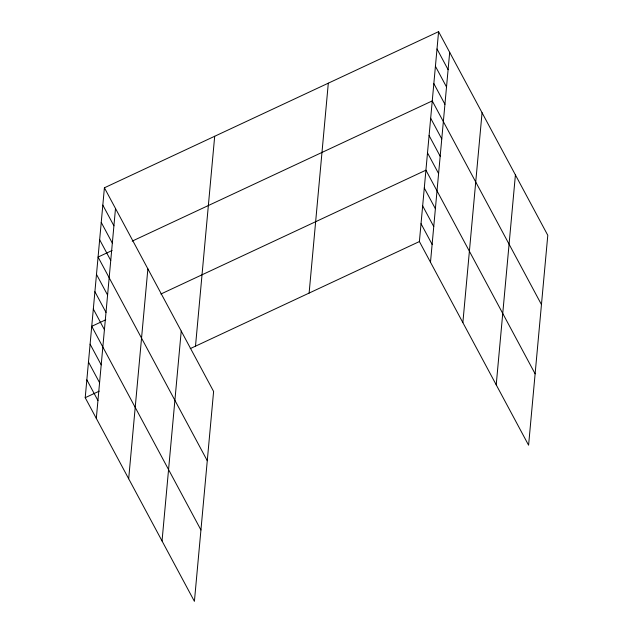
<?xml version="1.0" encoding="UTF-8"?>
<svg xmlns="http://www.w3.org/2000/svg" width="633" height="633" viewBox="0 0 633 633"><rect width="100%" height="100%" fill="white"/><g stroke="black" fill="none" stroke-linecap="round" stroke-linejoin="round"><path stroke-width="0.95" d="M104.405 187.795L213.606 391.447L194.41 601.35L85.21 397.698L104.405 187.795L438.59 31.65L547.79 235.302L528.595 445.205L419.394 241.553L438.59 31.65M96.311 418.389L115.499 208.486M128.681 478.77L147.877 268.867M162.04 540.97L181.228 331.075M195.494 346.172L214.69 136.269M309.118 293.079L328.313 83.176M430.487 262.244L449.683 52.341M462.865 322.624L482.061 112.721M496.217 384.824L515.412 174.922M112.073 250.518L98.075 257.061L207.268 460.713M132.21 241.118L432.252 100.916L541.452 304.568M105.743 319.792L91.738 326.327L200.938 529.987M160.885 294.021L425.922 170.182L535.122 373.834M85.21 397.698L99.215 391.154M190.24 348.625L419.394 241.553M437.007 48.97L448.101 69.662M435.425 66.283L446.518 86.974M433.842 83.603L444.936 104.295M430.669 118.236L441.771 138.928M429.087 135.549L440.18 156.24M427.504 152.869L438.598 173.561M424.292 188.025L435.385 208.716M422.662 205.867L433.755 226.559M421.024 223.71L432.125 244.401M102.823 205.116L113.916 225.807M101.24 222.428L112.334 243.119M99.658 239.749L110.751 260.44M96.493 274.382L107.586 295.073M94.903 291.694L106.004 312.393M93.32 309.015L104.413 329.706M90.108 344.17L101.201 364.861M88.478 362.013L99.571 382.704M86.848 379.855L97.941 400.547"/></g></svg>
